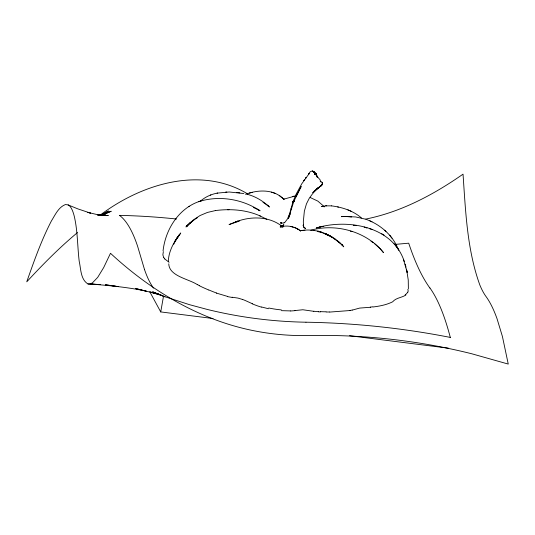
<?xml version="1.0" encoding="UTF-8"?>
<svg xmlns="http://www.w3.org/2000/svg" width="535" height="535" viewBox="0 0 535 535"><rect width="100%" height="100%" fill="white"/><g stroke="black" fill="none" stroke-linecap="round" stroke-linejoin="round"><path stroke-width="0.8" d="M408.379 288.726L408.245 279.945L406.727 270.295M168.338 261.174C168.652 252.426 172.671 244.321 177.533 237.246L174.905 241.372L180.736 232.979L175.406 240.884M163.061 250.882C165.389 229.823 178.315 208.764 198.96 201.555C219.29 195.188 242.388 199.04 260.07 210.79L257.395 209.212M319.669 186.862C322.525 185.926 323.695 181.713 320.338 181.372M322.518 183.813L322.371 182.509L322.411 184.154L321.033 185.685L322.317 184.267L322.485 182.736L322.531 183.746L321.374 185.364L322.244 184.394L321.829 184.95M213.044 318.512L160.734 311.925L163.496 296.276L160.701 294.925M407.911 292.17L408.004 291.849A85.493 19.735 2.4 0 0 407.844 289.268M289.442 215.277L288.352 218.654L290.258 213.866M289.616 214.682L289.796 214.08L289.428 215.311L293.889 201.167M291.167 208.877L291.401 208.108L291.214 208.724M294.096 201.682L294.497 200.578M294.21 200.371L293.875 201.2L301.172 186.454L300.79 187.083M294.551 199.582L294.812 198.96M295.969 196.907L300.844 186.989M281.698 223.289L280.701 222.921L283.222 223.122L284.874 222.379L287.362 219.083L289.502 214.227L289.295 214.883L293.033 201.555L296.029 194.379L301.72 183.873L309.324 173.373L308.655 174.216C311.243 167.442 316.974 173.193 317.369 177.439L317.248 177.152M163.349 251.624L162.867 254.874L163.757 257.696M288.673 216.448L288.927 215.886M297.527 193.322L296.965 194.539L297.286 193.844M173.748 244.214L175.119 241.446M177.159 237.841L179.345 234.731L176.49 238.911M322.411 184.154L321.675 185.056M168.759 263.795C169.087 276.274 188.962 278.942 197.462 284.714M190.38 222.527L186.655 226.399L193.329 219.945L200.036 215.545L207.413 212.442L215.491 210.556M189.43 223.429L186.849 226.044L191.577 221.684L192.553 220.928L189.644 223.329L195.69 218.755M314.226 191.196L315.503 190.019M314.185 191.229L314.881 190.574M320.599 186.06L321.455 185.344L320.084 186.468M318.947 187.344L320.947 185.779M405.871 294.992C401.731 297.828 396.081 297.667 392.65 301.807C386.591 304.83 379.81 306.14 373.136 306.97M77.535 232.538C59.385 247.651 42.746 264.477 26.75 281.831C34.019 261.18 41.309 240.416 51.407 220.942C55.185 214.956 58.382 207.259 65.437 204.537L68.159 204.925L77.956 208.924L90.509 213.111L87.854 212.402L97.945 214.762L108.311 215.538L97.604 215.037M318.967 187.33L316.138 189.49L317.957 188.066L317.65 188.293M200.11 201.387L201.113 200.578L200.485 201.093C205.32 196.88 211.345 194.185 217.631 193.041M316.72 189.029L317.395 188.494L316.794 188.962M319.97 186.548L320.465 186.16M319.796 186.695L315.804 190.092L315.028 190.875L316.085 189.831L312.54 193.79L309.243 198.325L306.441 203.888L304.355 211.164L303.332 221.61L303.532 226.619L303.318 225.309L303.967 227.308L305.538 228.438L303.626 227.455M318.479 187.671L317.877 188.126L319.007 187.27M99.711 215.471C140.812 184.241 200.431 165.255 247.859 194.031M188.721 206.637L189.303 206.283M196.238 218.434L197.321 217.798M100.74 215.411L108.478 211.017L100.486 215.371M284.292 222.734L284.085 222.834M101.396 215.418L111.226 211.238L101.403 215.311M236.657 221.523L235.647 221.938C250.474 216.06 269.031 216.06 282.025 226.285L280.634 225.255L282.406 226.499L280.126 226.94L282.366 226.566L280.694 226.84C287.469 224.927 294.939 226.552 300.496 230.812M237.955 220.975L229.047 224.58L239.453 221.042M210.369 195.101L210.85 194.927M245.491 194.292L246.936 193.804M198.418 201.735L201.528 200.725M281.316 226.011L282.962 225.362L281.504 226.037M247.678 193.563C259.435 189.624 274.388 189.443 283.483 199.06L283.911 199.16M310.728 230.237C336.194 223.075 366.836 231.628 383.475 252.594L380.291 248.822L374.888 243.927M295.333 195.97L284.118 199.067L282.527 198.164L284.132 199.087L283.483 199.04M252.226 192.346L249.25 193.115M321.435 226.74L316.312 227.95C347.844 218.4 393.018 226.338 404.32 261.628M365.579 219.116C401.063 212.02 433.584 194.72 463.029 174.156C465.624 211.265 467.022 249.39 479.734 284.727A332.743 62.602 -82.8 0 0 486.007 296.51A479.841 90.275 -82.8 0 1 497.035 318.713L502.432 336.535L508.25 364.074L471.703 353.755A620.46 589.523 -28.5 0 0 334.235 335.532L295.373 335.478A251.824 239.265 -28.5 0 1 256.252 331.205C201.086 320.88 151.271 291.12 110.491 253.282L103.716 267.5L97.711 277.357L92.468 282.848L90.141 283.965L88.001 283.985C80.497 279.484 80.939 268.837 79.2 261.24C77.421 246.461 77.722 231.428 74.405 216.856A107.107 20.149 -82.8 0 0 68.159 204.918M352.331 310.086L359.634 308.08L370.628 307.257M319.328 227.141L320.311 226.947M294.123 196.138L292.411 196.479M322.739 206.396L321.709 206.59L325.661 205.855L331.519 205.868M217.09 193.135L229.194 191.991L243.866 193.536M350.03 310.527L329.767 312.072M282.674 226.425L283.61 226.278M322.598 226.546L323.795 226.358M215.291 210.583C230.424 208.623 246.354 209.707 260.398 216.06M341.738 244.455L343.764 246.822C333.171 234.691 316.185 227.663 300.102 230.725L301.272 230.612L299.272 230.518L300.57 230.732L299.526 230.231L300.71 230.873L299.393 230.043M301.713 230.552L303.445 230.338M294.945 310.567L302.843 309.758L313.804 311.323M322.144 206.503L322.993 206.423L322.077 206.483L322.498 206.457M304.622 230.21L304.99 230.17M281.243 226.74L282.915 226.666M100.353 215.351L102.814 215.157M395.485 244.368L408.713 243.184A836.539 157.377 -82.8 0 0 429.913 288.071M100.868 215.364L105.616 215.03L97.551 214.95M325.661 205.855L326.597 205.788M290.258 310.902L281.463 310.661M322.565 206.457L323.494 206.457M225.757 192.045L226.82 192.032M229.06 209.713L227.469 209.713M281.778 226.706L282.126 226.72M323.033 206.443L323.769 206.55L322.618 206.256L324.31 206.885M88.001 283.985L100.353 284.6M100.386 284.593L90.141 283.965C108.953 285.543 127.818 287.168 146.302 291.18L135.616 288.532L160.279 294.685M320.498 311.925L318.298 311.778M351.682 216.856L344.614 216.474L355.695 216.963L365.485 219.169M349.643 216.615L351.381 216.795M331.486 205.868C342.28 207.226 353.16 210.73 361.493 217.972M236.724 192.46L239.847 192.847M349.536 335.712L448.437 348.171M232.19 297.239L238.008 298.095L242.455 299.446M313.925 230.418L314.54 230.511M118.389 286.64L105.422 284.78L116.302 286.339M282.299 226.74L282.674 226.82L281.564 226.512L282.868 226.887M337.645 206.918L338.448 207.085M227.709 296.47L216.468 293.1M268.456 308.722L261.555 307.003M290.652 226.405L291.923 226.693M318.258 231.688L319.569 231.989M318.419 231.307L321.247 232.103L319.776 231.682M160.319 294.671L150.422 292.023L163.014 295.995L152.595 291.802L165.007 296.818M320.351 232.197L321.395 232.491L320.619 232.25M352.07 231.622L350.345 231.133M246.876 194.205C255.396 196.312 263.066 201.006 269.413 206.991L267.346 205.233L268.403 206.095M271.553 192.145L275.318 193.429M369.364 228.605L372.032 229.482M321.903 232.658L322.692 232.919M163.496 296.276L189.577 304.703L207.132 309.404A446.544 424.282 -28.5 0 0 305.966 322.21M310.226 197.529L317.87 201.127L324.056 206.503M323.481 233.193L332.623 237.547L331.58 236.925L339.906 242.917L337.19 240.71L342.734 245.511L341.537 244.321L342.28 245.063M300.035 230.531L300.309 230.632M366.535 219.51C378.994 224.125 390.089 233.053 396.288 244.923M347.884 209.854L351.301 211.352M293.815 227.248L295.48 227.943M208.683 290.003L204.811 288.305A130.42 22.55 14.1 0 1 202.598 287.302L199.254 285.683M253.363 207.433L258.96 210.148M252.4 303.746L245.511 300.623A33.357 13.923 6.6 0 0 242.495 299.419M283.817 199.16L283.309 198.933L283.657 199.094M372.019 221.824L369.845 220.835M327.293 234.517L325.715 233.788M259.408 215.605L266.825 219.303M282.413 226.653L283.068 226.96M295.989 228.124L298.303 229.428L296.985 228.605M320.411 181.9L320.318 181.572C320.599 182.06 320.378 179.365 319.375 179.011L314.366 173.039L314.807 174.383M328.724 235.226L330.229 236.035M169.1 262.284L164.579 258.833M263.454 202.538L263.046 202.304L267.727 205.54M381.729 233.748L384.056 235.099M320.298 181.612L320.371 181.666M299.988 230.458L299.867 230.378M371.002 241.211L373.042 242.562M333.8 238.169L335.157 239.098M279.21 195.449L282.38 198.01M119.526 215.384L121.117 216.675A443.381 83.413 -82.8 0 1 137.689 246.541L144.537 269.627M313.61 171.494L312.293 170.932L314.319 172.23L314.078 171.922M384.591 230.217L385.929 231.414M395.526 245.411L398.829 250.052M394.128 243.699L394.703 244.401M391.994 238.195L389.634 235.199L389.901 235.547M149.74 291.702L160.734 311.925M314.366 173.039L314.767 174.029C314.654 171.748 312.086 170.531 313.878 171.829L314.774 174.176C313.557 169.729 315.102 175.5 314.526 173.139M396.455 245.257L398.715 250.099M314.66 173.661L314.781 174.116M403.45 259.274L407.209 272.516L406.439 269.132M317.342 177.339L317.369 177.439M405.142 264.136L406.011 267.139M232.177 297.4A23.527 7.945 8.3 0 1 227.602 296.617M216.695 293.086A77.261 15.328 12.5 0 1 208.917 290.003M199.495 285.67A51.755 13.469 7.9 0 1 197.696 284.707M281.336 309.905A48.117 21.427 9.1 0 1 268.771 307.999M261.428 307.123A36.133 14.064 9.8 0 1 259.241 306.455A37.396 13.542 10.5 0 1 252.219 303.806M295.012 310.634A37.169 16.438 8.3 0 1 290.311 310.975M164.773 258.86A28.803 8.493 14.7 0 1 163.904 257.723M326.022 311.798A44.164 15.615 7.1 0 1 320.378 311.624M318.278 311.684A40.259 15.201 7.5 0 1 313.811 311.236M372.781 306.836A104.833 26.041 5.7 0 1 370.28 307.11M352.217 310.039A37.865 12.439 7.1 0 1 349.917 310.467M329.674 311.972A53.152 18.083 6.8 0 1 326.169 311.999M407.663 292.15A76.298 17.668 3.6 0 1 405.135 294.892M119.526 215.371A676.407 642.682 -28.5 0 1 176.53 219.022M153.558 288.131A369.357 69.49 -82.8 0 1 144.537 269.633M305.966 322.204A820.583 779.669 -28.5 0 1 450.33 337.424M429.933 287.964A618.32 116.329 -82.8 0 1 450.316 337.485M320.338 181.726L320.371 181.693M322.572 183.104L322.451 184.007L322.197 182.435L322.598 183.104M289.743 213.411L289.535 214.14L289.736 213.452M292.906 201.929L292.752 202.357L293.12 201.327L292.906 201.929M304.502 179.733L303.88 180.609L304.502 179.733M306.127 177.52L305.599 178.222L306.127 177.52M313.557 191.871L312.881 192.593L313.557 191.871M187.631 225.242L185.959 226.967L187.698 225.188M317.255 188.628L316.666 189.116L317.81 188.18L317.255 188.628M283.797 224.794L283.229 225.208L283.797 224.794M344.346 216.508L341.424 216.648L345.944 216.434L344.346 216.508M356.257 225.609L353.515 225.268L356.263 225.616M366.876 227.836L364.174 227.168L366.916 227.87M319.121 231.488L317.75 231.147L319.83 231.675L319.121 231.488M292.719 226.907L291.515 226.599L292.719 226.907M281.497 223.189L280.634 222.807L281.497 223.202M328.47 235.246L325.989 234.016L329.252 235.641L328.47 235.246M331.693 236.858L330.255 236.035L331.667 236.845M315.189 173.139L316.004 174.149L314.56 172.524L315.122 173.099M315.984 173.915L315.483 173.44L315.984 173.915M315.804 173.728L316.038 173.969L315.804 173.728M322.284 182.582L322.538 183.044L322.284 182.582M322.411 182.662L322.551 182.97L322.411 182.662M314.366 172.671L314.152 172.283L314.379 172.698M317.181 176.844L317.088 176.356L317.168 176.911M303.532 226.412L303.419 225.897L303.519 226.372M303.385 226.011L303.211 225.081L303.385 226.011"/></g></svg>
